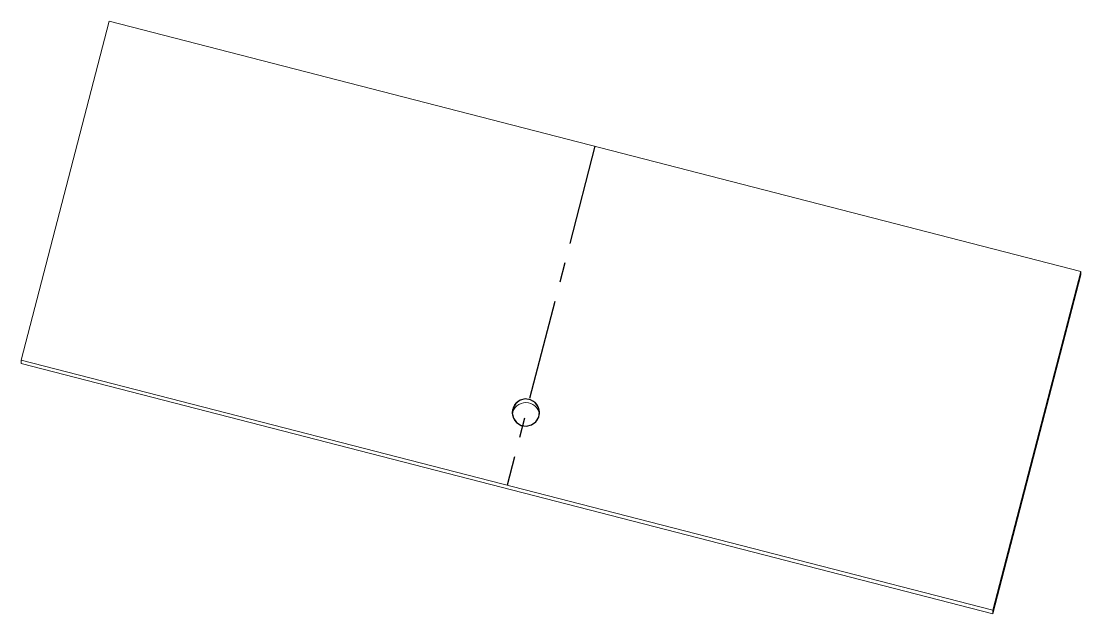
# Model space of a CAD drawing. Header units: inches. Extents: x -2.64 to 2.64, y -1.47 to 1.49.
import ezdxf

# ---------------------------------------------------------------- set-up
doc = ezdxf.new("R2010")
doc.units = ezdxf.units.IN
doc.header["$MEASUREMENT"] = 0
doc.linetypes.add('CENTERX2', pattern=[0.8, 0.5, -0.1, 0.1, -0.1])

msp = doc.modelspace()

# ---------------------------------------------------------------- linework, layer by layer
at = {"color": 7, "linetype": 'Continuous', "lineweight": 15}
for p, q in [((-2.2015, 1.4868), (-2.6394, -0.2033)), ((2.6394, 0.2386), (-2.2015, 1.4868)), ((2.2015, -1.4515), (2.6394, 0.2386)), ((2.2015, -1.4691), (2.6394, 0.221)), ((2.6394, 0.2386), (2.6394, 0.221)), ((-2.6394, -0.2033), (2.2015, -1.4515)), ((-2.6394, -0.2033), (-2.6394, -0.221)), ((-2.6394, -0.221), (2.2015, -1.4691)), ((2.2015, -1.4515), (2.2015, -1.4691))]:
    msp.add_line(p, q, dxfattribs=at)
at = {"color": 7, "linetype": 'CENTERX2'}
msp.add_line((0.219, 0.8627), (-0.219, -0.8274), dxfattribs=at)
at = {"color": 7, "linetype": 'Continuous', "flags": 128}
msp.add_lwpolyline([(-0.1931, -0.4682), (-0.1867, -0.4939), (-0.1711, -0.5152), (-0.1484, -0.529), (-0.1221, -0.533), (-0.0964, -0.5267), (-0.075, -0.5111), (-0.0612, -0.4884), (-0.0572, -0.4623), (-0.0635, -0.4366), (-0.0792, -0.4152), (-0.1019, -0.4015), (-0.1281, -0.3975), (-0.1539, -0.4038), (-0.1753, -0.4194), (-0.189, -0.442), (-0.1931, -0.4682)], dxfattribs=at)
at = {"color": 7, "linetype": 'Continuous', "lineweight": 15}
msp.add_circle((-0.125, -0.4653), 0.0679, dxfattribs=at)
msp.add_arc((-0.1251, -0.483), 0.068, 7.5874, 172.4126, dxfattribs=at)

doc.saveas('drawing.dxf')
